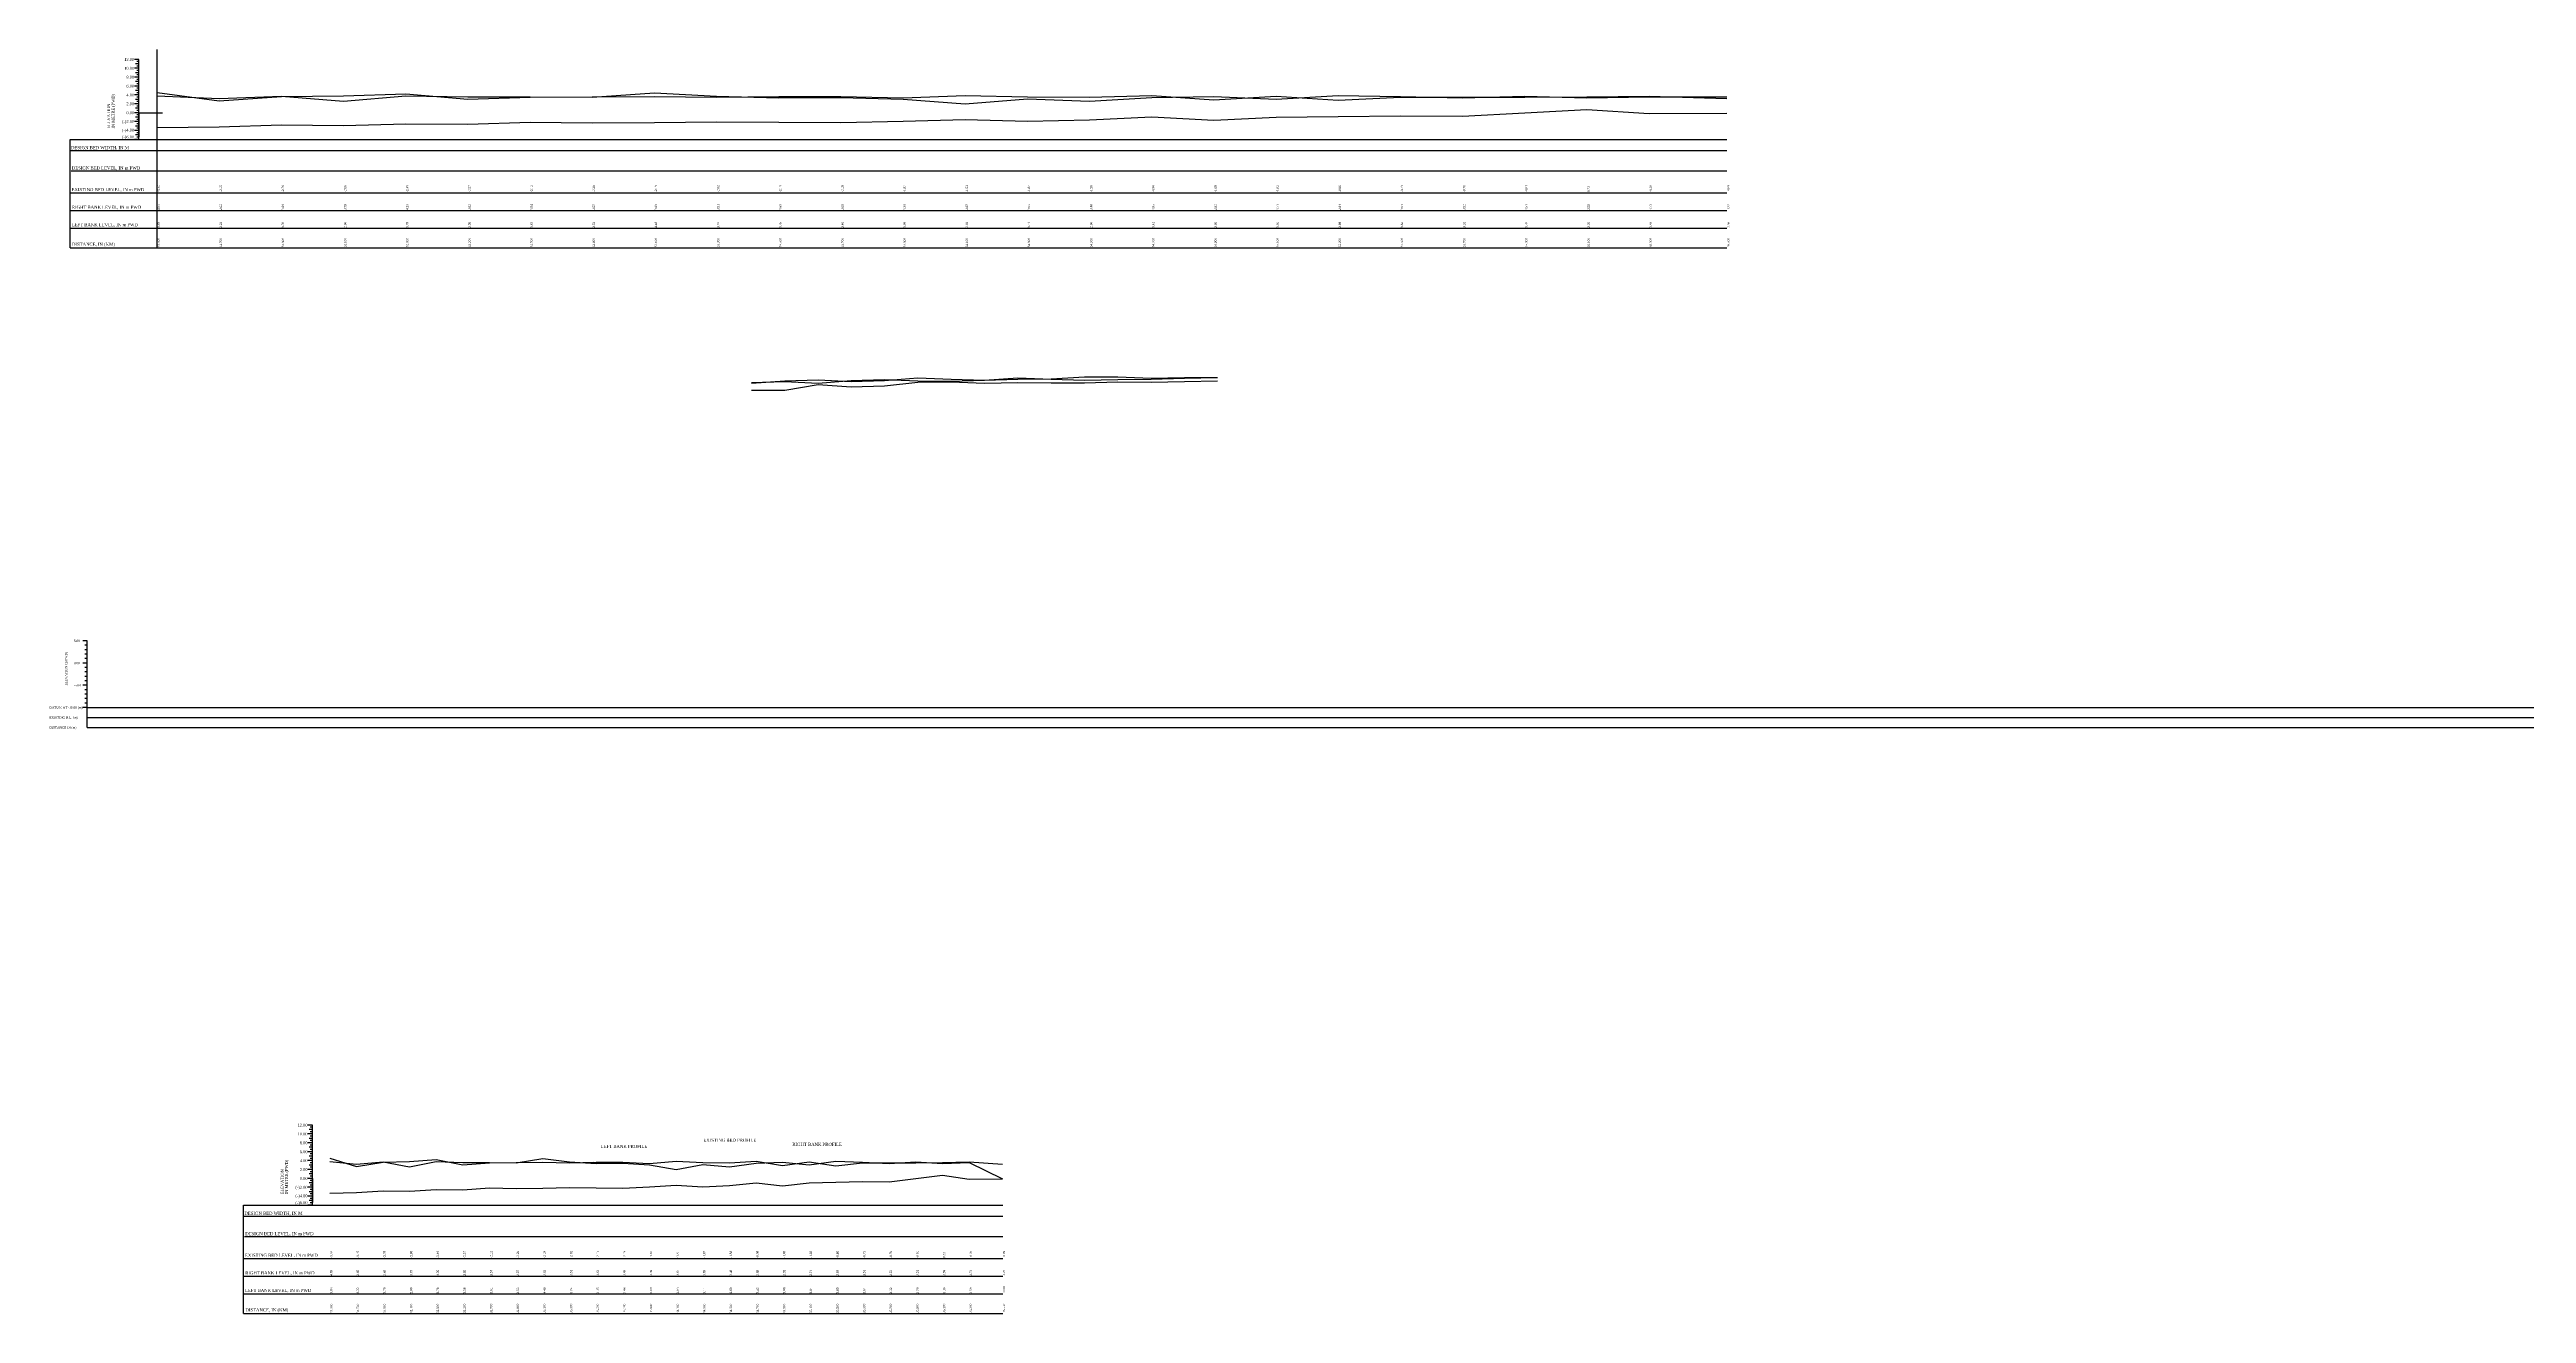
# Model space of a CAD drawing. Header units: metres. Extents: x -148477 to 168932, y -55673 to -2736.
# Drawn here: x -15354 to -14796, y -8624 to -8339 of the extents above; entities that cross this region are included whole.
import ezdxf
from ezdxf.enums import TextEntityAlignment as Align

# ---------------------------------------------------------------- set-up
doc = ezdxf.new("R2010")
doc.units = ezdxf.units.M
doc.styles.add('liza', font='times.ttf', dxfattribs={"height": 2})
doc.styles.get("Standard").update_dxf_attribs({"font": 'times.ttf'})

msp = doc.modelspace()

# ---------------------------------------------------------------- linework, layer by layer
at = {"color": 0, "lineweight": 30}
for p, q in [((-15333.9438, -8341.4221), (-15334.9438, -8341.4221)), ((-15333.9438, -8343.4221), (-15334.9438, -8343.4221)), ((-15333.9438, -8343.4221), (-15334.9438, -8343.4221)), ((-15333.9438, -8343.4221), (-15334.9438, -8343.4221)), ((-15333.9438, -8342.4221), (-15334.6938, -8342.4221)), ((-15333.9438, -8344.4221), (-15334.6938, -8344.4221)), ((-15333.9438, -8341.9221), (-15334.4438, -8341.9221)), ((-15333.9438, -8342.9221), (-15334.4438, -8342.9221)), ((-15333.9438, -8343.9221), (-15334.4438, -8343.9221)), ((-15333.9438, -8359.4221), (-15333.9438, -8341.4221)), ((-15333.9438, -8345.4221), (-15334.9438, -8345.4221)), ((-15333.9438, -8345.4221), (-15334.9438, -8345.4221)), ((-15333.9438, -8347.4221), (-15334.9438, -8347.4221)), ((-15333.9438, -8349.4221), (-15334.9438, -8349.4221)), ((-15333.9438, -8346.4221), (-15334.6938, -8346.4221)), ((-15333.9438, -8346.4221), (-15334.6938, -8346.4221)), ((-15333.9438, -8348.4221), (-15334.6938, -8348.4221)), ((-15333.9438, -8344.9221), (-15334.4438, -8344.9221)), ((-15333.9438, -8345.9221), (-15334.4438, -8345.9221)), ((-15333.9438, -8345.9221), (-15334.4438, -8345.9221)), ((-15333.9438, -8346.9221), (-15334.4438, -8346.9221)), ((-15333.9438, -8347.9221), (-15334.4438, -8347.9221)), ((-15333.9438, -8348.9221), (-15334.4438, -8348.9221)), ((-15333.9438, -8349.9221), (-15334.4438, -8349.9221)), ((-15333.9438, -8351.4221), (-15334.9438, -8351.4221)), ((-15333.9438, -8353.4221), (-15334.9438, -8353.4221)), ((-15333.9438, -8355.4221), (-15334.9438, -8355.4221)), ((-15333.9438, -8350.4221), (-15334.6938, -8350.4221)), ((-15333.9438, -8352.4221), (-15334.6938, -8352.4221)), ((-15333.9438, -8354.4221), (-15334.6938, -8354.4221)), ((-15333.9438, -8350.9221), (-15334.4438, -8350.9221)), ((-15333.9438, -8351.9221), (-15334.4438, -8351.9221)), ((-15333.9438, -8352.9221), (-15334.4438, -8352.9221)), ((-15333.9438, -8353.9221), (-15334.4438, -8353.9221)), ((-15333.9438, -8354.9221), (-15334.4438, -8354.9221)), ((-15349.4438, -8359.4221), (-14976.3752, -8359.4221)), ((-15333.9438, -8357.4221), (-15334.9438, -8357.4221)), ((-15333.9438, -8359.4221), (-15334.9438, -8359.4221)), ((-15333.9438, -8356.4221), (-15334.6938, -8356.4221)), ((-15333.9438, -8358.4221), (-15334.6938, -8358.4221)), ((-15333.9438, -8355.9221), (-15334.4438, -8355.9221)), ((-15333.9438, -8356.9221), (-15334.4438, -8356.9221)), ((-15333.9438, -8357.9221), (-15334.4438, -8357.9221)), ((-15333.9438, -8358.9221), (-15334.4438, -8358.9221)), ((-15349.4438, -8361.9167), (-14976.3752, -8361.9167)), ((-15349.2496, -8366.4692), (-14976.3752, -8366.4692)), ((-15349.4438, -8383.8221), (-14976.3752, -8383.8221)), ((-15294.8911, -8581.3398), (-15295.8911, -8581.3398)), ((-15294.8911, -8583.3398), (-15295.8911, -8583.3398)), ((-15294.8911, -8583.3398), (-15295.8911, -8583.3398)), ((-15294.8911, -8583.3398), (-15295.8911, -8583.3398)), ((-15294.8911, -8582.3398), (-15295.6411, -8582.3398)), ((-15294.8911, -8584.3398), (-15295.6411, -8584.3398)), ((-15294.8911, -8581.8398), (-15295.3911, -8581.8398)), ((-15294.8911, -8582.8398), (-15295.3911, -8582.8398)), ((-15294.8911, -8583.8398), (-15295.3911, -8583.8398)), ((-15294.8911, -8599.3398), (-15294.8911, -8581.3398)), ((-15294.8911, -8585.3398), (-15295.8911, -8585.3398)), ((-15294.8911, -8585.3398), (-15295.8911, -8585.3398)), ((-15294.8911, -8587.3398), (-15295.8911, -8587.3398)), ((-15294.8911, -8589.3398), (-15295.8911, -8589.3398)), ((-15294.8911, -8586.3398), (-15295.6411, -8586.3398)), ((-15294.8911, -8586.3398), (-15295.6411, -8586.3398)), ((-15294.8911, -8588.3398), (-15295.6411, -8588.3398)), ((-15294.8911, -8584.8398), (-15295.3911, -8584.8398)), ((-15294.8911, -8585.8398), (-15295.3911, -8585.8398)), ((-15294.8911, -8585.8398), (-15295.3911, -8585.8398)), ((-15294.8911, -8586.8398), (-15295.3911, -8586.8398)), ((-15294.8911, -8587.8398), (-15295.3911, -8587.8398)), ((-15294.8911, -8588.8398), (-15295.3911, -8588.8398)), ((-15294.8911, -8589.8398), (-15295.3911, -8589.8398)), ((-15294.8911, -8591.3398), (-15295.8911, -8591.3398)), ((-15294.8911, -8593.3398), (-15295.8911, -8593.3398)), ((-15294.8911, -8595.3398), (-15295.8911, -8595.3398)), ((-15294.8911, -8590.3398), (-15295.6411, -8590.3398)), ((-15294.8911, -8592.3398), (-15295.6411, -8592.3398)), ((-15294.8911, -8594.3398), (-15295.6411, -8594.3398)), ((-15294.8911, -8590.8398), (-15295.3911, -8590.8398)), ((-15294.8911, -8591.8398), (-15295.3911, -8591.8398)), ((-15294.8911, -8592.8398), (-15295.3911, -8592.8398)), ((-15294.8911, -8593.8398), (-15295.3911, -8593.8398)), ((-15294.8911, -8594.8398), (-15295.3911, -8594.8398)), ((-15310.3911, -8599.3398), (-15139.4431, -8599.3398)), ((-15294.8911, -8597.3398), (-15295.8911, -8597.3398)), ((-15294.8911, -8599.3398), (-15295.8911, -8599.3398)), ((-15294.8911, -8596.3398), (-15295.6411, -8596.3398)), ((-15294.8911, -8598.3398), (-15295.6411, -8598.3398)), ((-15294.8911, -8595.8398), (-15295.3911, -8595.8398)), ((-15294.8911, -8596.8398), (-15295.3911, -8596.8398)), ((-15294.8911, -8597.8398), (-15295.3911, -8597.8398)), ((-15294.8911, -8598.8398), (-15295.3911, -8598.8398)), ((-15310.3911, -8601.8344), (-15139.4431, -8601.8344)), ((-15310.1969, -8606.3869), (-15139.4431, -8606.3869)), ((-15310.3911, -8623.7398), (-15139.4431, -8623.7398))]:
    msp.add_line(p, q, dxfattribs=at)
at = {"linetype": 'Continuous', "lineweight": -3, "ltscale": 0.5}
for p, q in [((-15329.8752, -8383.8221), (-15329.8752, -8339.1999)), ((-15333.9438, -8353.4221), (-15328.6639, -8353.4221)), ((-15345.6083, -8472.323), (-15346.6083, -8472.323)), ((-15345.6083, -8491.823), (-15345.6083, -8472.323)), ((-15345.6083, -8477.323), (-15346.6083, -8477.323)), ((-15345.6083, -8473.323), (-15346.1083, -8473.323)), ((-15345.6083, -8474.323), (-15346.1083, -8474.323)), ((-15345.6083, -8475.323), (-15346.1083, -8475.323)), ((-15345.6083, -8476.323), (-15346.1083, -8476.323)), ((-15345.6083, -8478.323), (-15346.1083, -8478.323)), ((-15345.6083, -8482.323), (-15346.6083, -8482.323)), ((-15345.6083, -8479.323), (-15346.1083, -8479.323)), ((-15345.6083, -8480.323), (-15346.1083, -8480.323)), ((-15345.6083, -8481.323), (-15346.1083, -8481.323)), ((-15345.6083, -8483.323), (-15346.1083, -8483.323)), ((-15345.6083, -8487.323), (-15346.6083, -8487.323)), ((-15345.6083, -8484.323), (-15346.1083, -8484.323)), ((-15345.6083, -8485.323), (-15346.1083, -8485.323)), ((-15345.6083, -8486.323), (-15346.1083, -8486.323)), ((-15345.6083, -8487.323), (-13878.6083, -8487.323)), ((-15345.6083, -8489.573), (-13878.6083, -8489.573)), ((-15345.6083, -8491.823), (-13878.6083, -8491.823))]:
    msp.add_line(p, q, dxfattribs=at)
at = {"lineweight": 30}
for p, q in [((-15333.9438, -8353.4221), (-15333.9438, -8358.8521)), ((-15349.4438, -8383.8221), (-15349.4438, -8359.4221)), ((-15349.4438, -8371.4221), (-14976.3752, -8371.4221)), ((-15349.4438, -8375.4221), (-14976.3752, -8375.4221)), ((-15349.4438, -8379.4221), (-14976.3752, -8379.4221)), ((-15294.8911, -8593.3398), (-15294.8911, -8598.7698)), ((-15310.3911, -8623.7398), (-15310.3911, -8599.3398)), ((-15310.3911, -8611.3398), (-15139.4431, -8611.3398)), ((-15310.3911, -8615.3398), (-15139.4431, -8615.3398)), ((-15310.3911, -8619.3398), (-15139.4431, -8619.3398))]:
    msp.add_line(p, q, dxfattribs=at)
at = {"color": 0, "lineweight": 30}
for points in [[(-15338.9438, -8357.1221, 0, 0, 0), (-15338.9438, -8349.3754, 0.2767, 0, 0), (-15338.9438, -8348.8221, 0, 0, 0)], [(-15299.8911, -8597.0398, 0, 0, 0), (-15299.8911, -8589.2931, 0.2767, 0, 0), (-15299.8911, -8588.7398, 0, 0, 0)]]:
    msp.add_lwpolyline(points, format="xyseb", dxfattribs=at)
at = {"color": 6, "linetype": 'Continuous', "lineweight": -3, "ltscale": 0.5}
for points in [[(-15329.8752, -8348.8721), (-15315.8752, -8350.7721), (-15301.8752, -8349.7321), (-15287.8752, -8349.6321), (-15273.8752, -8349.1721), (-15259.8752, -8350.3721), (-15245.8752, -8349.8821), (-15231.8752, -8349.8521), (-15217.8752, -8349.7921), (-15203.8752, -8349.9121), (-15189.8752, -8349.7921), (-15175.8752, -8349.7421), (-15161.8752, -8350.0321), (-15147.8752, -8349.5521), (-15133.8752, -8349.8721), (-15119.8752, -8349.9421), (-15105.8752, -8349.5721), (-15091.8752, -8350.5021), (-15077.8752, -8349.7121), (-15063.8752, -8350.5821), (-15049.8752, -8349.9121), (-15035.8752, -8349.9021), (-15021.8752, -8349.9121), (-15007.8752, -8349.8321), (-14993.8752, -8349.6921), (-14976.3752, -8350.2021)], [(-15196.0297, -8414.2719), (-15188.5297, -8413.8079), (-15181.0297, -8413.5619), (-15173.5297, -8413.8989), (-15166.0297, -8413.7209), (-15158.5297, -8413.0839), (-15151.0297, -8413.4119), (-15143.5297, -8413.6299), (-15136.0297, -8413.0739), (-15128.5297, -8413.4039), (-15121.0297, -8413.6019), (-15113.5297, -8413.4719), (-15106.0297, -8413.4279), (-15098.5297, -8413.1649), (-15091.0297, -8413.0459)], [(-15290.9908, -8589.5098), (-15284.9908, -8590.1198), (-15278.9908, -8589.6398), (-15272.9908, -8590.7398), (-15266.9908, -8589.5598), (-15260.9908, -8589.7598), (-15254.9908, -8589.7298), (-15248.9908, -8589.8098), (-15242.9908, -8588.8598), (-15236.9908, -8589.5998), (-15230.9908, -8589.9898), (-15224.9908, -8589.8798), (-15218.9908, -8590.2498), (-15212.9908, -8591.3098), (-15206.9908, -8590.2298), (-15200.9908, -8590.7398), (-15194.9908, -8589.9198), (-15188.9908, -8589.6798), (-15182.9908, -8590.2998), (-15176.9908, -8589.4498), (-15170.9908, -8589.6998), (-15164.9908, -8590.0198), (-15158.9908, -8589.6398), (-15152.9908, -8589.9798), (-15146.9908, -8589.7498), (-15139.4908, -8593.4278)]]:
    msp.add_lwpolyline(points, dxfattribs=at)
at = {"color": 2, "linetype": 'Continuous', "lineweight": -3, "ltscale": 0.5}
for points in [[(-15329.8752, -8349.5921), (-15315.8752, -8350.2021), (-15301.8752, -8349.7221), (-15287.8752, -8350.8221), (-15273.8752, -8349.6421), (-15259.8752, -8349.8421), (-15245.8752, -8349.8121), (-15231.8752, -8349.8921), (-15217.8752, -8348.9421), (-15203.8752, -8349.6821), (-15189.8752, -8350.0721), (-15175.8752, -8349.9621), (-15161.8752, -8350.3321), (-15147.8752, -8351.3921), (-15133.8752, -8350.3121), (-15119.8752, -8350.8221), (-15105.8752, -8350.0021), (-15091.8752, -8349.7621), (-15077.8752, -8350.3821), (-15063.8752, -8349.5321), (-15049.8752, -8349.7821), (-15035.8752, -8350.1021), (-15021.8752, -8349.7221), (-15007.8752, -8350.0621), (-14993.8752, -8349.8321), (-14976.3752, -8349.8621)], [(-15196.0297, -8414.1519), (-15188.5297, -8413.9019), (-15181.0297, -8414.2949), (-15173.5297, -8413.7089), (-15166.0297, -8413.4519), (-15158.5297, -8413.7939), (-15151.0297, -8413.8319), (-15143.5297, -8413.6319), (-15136.0297, -8413.3939), (-15128.5297, -8413.3639), (-15121.0297, -8412.9109), (-15113.5297, -8412.9019), (-15106.0297, -8413.2119), (-15098.5297, -8413.0549), (-15091.0297, -8413.0659)], [(-15290.9908, -8588.7898), (-15284.9908, -8590.6898), (-15278.9908, -8589.6498), (-15272.9908, -8589.5498), (-15266.9908, -8589.0898), (-15260.9908, -8590.2898), (-15254.9908, -8589.7998), (-15248.9908, -8589.7698), (-15242.9908, -8589.7098), (-15236.9908, -8589.8298), (-15230.9908, -8589.7098), (-15224.9908, -8589.6598), (-15218.9908, -8589.9498), (-15212.9908, -8589.4698), (-15206.9908, -8589.7898), (-15200.9908, -8589.8598), (-15194.9908, -8589.4898), (-15188.9908, -8590.4198), (-15182.9908, -8589.6298), (-15176.9908, -8590.4998), (-15170.9908, -8589.8298), (-15164.9908, -8589.8198), (-15158.9908, -8589.8298), (-15152.9908, -8589.7498), (-15146.9908, -8589.6098), (-15139.4908, -8590.1198)]]:
    msp.add_lwpolyline(points, dxfattribs=at)
at = {"color": 3, "linetype": 'Continuous', "lineweight": -3, "ltscale": 0.5}
for points in [[(-15329.8752, -8356.7621), (-15315.8752, -8356.5721), (-15301.8752, -8356.1821), (-15287.8752, -8356.2821), (-15273.8752, -8355.9121), (-15259.8752, -8355.9921), (-15245.8752, -8355.5421), (-15231.8752, -8355.7021), (-15217.8752, -8355.6121), (-15203.8752, -8355.4421), (-15189.8752, -8355.5521), (-15175.8752, -8355.6121), (-15161.8752, -8355.2921), (-15147.8752, -8354.9321), (-15133.8752, -8355.2921), (-15119.8752, -8355.0021), (-15105.8752, -8354.3821), (-15091.8752, -8355.1121), (-15077.8752, -8354.4421), (-15063.8752, -8354.2821), (-15049.8752, -8354.1521), (-15035.8752, -8354.2021), (-15021.8752, -8353.4291), (-15007.8752, -8352.6921), (-14993.8752, -8353.6221), (-14976.3752, -8353.5101)], [(-15196.0297, -8415.8959), (-15188.5297, -8415.8779), (-15181.0297, -8414.6349), (-15173.5297, -8415.0989), (-15166.0297, -8414.9109), (-15158.5297, -8414.0619), (-15151.0297, -8413.9799), (-15143.5297, -8414.3099), (-15136.0297, -8414.1639), (-15128.5297, -8414.2439), (-15121.0297, -8414.2009), (-15113.5297, -8413.9919), (-15106.0297, -8414.1179), (-15098.5297, -8413.9549), (-15091.0297, -8413.7959)], [(-15290.9908, -8596.6798), (-15284.9908, -8596.4898), (-15278.9908, -8596.0998), (-15272.9908, -8596.1998), (-15266.9908, -8595.8298), (-15260.9908, -8595.9098), (-15254.9908, -8595.4598), (-15248.9908, -8595.6198), (-15242.9908, -8595.5298), (-15236.9908, -8595.3598), (-15230.9908, -8595.4698), (-15224.9908, -8595.5298), (-15218.9908, -8595.2098), (-15212.9908, -8594.8498), (-15206.9908, -8595.2098), (-15200.9908, -8594.9198), (-15194.9908, -8594.2998), (-15188.9908, -8595.0298), (-15182.9908, -8594.3598), (-15176.9908, -8594.1998), (-15170.9908, -8594.0698), (-15164.9908, -8594.1198), (-15158.9908, -8593.3468), (-15152.9908, -8592.6098), (-15146.9908, -8593.5398), (-15139.4908, -8593.4278)]]:
    msp.add_lwpolyline(points, dxfattribs=at)
at = {"color": 2, "lineweight": 30}
msp.add_lwpolyline([(-15230.0087, -8586.1646, 0, 0, 0), (-15230.7137, -8586.1642, 0, 0, 0), (-15231.268, -8588.5139, 0.2996, 0, 0), (-15231.5448, -8589.5958, 0, 0, 0)], format="xyseb", dxfattribs=at)
at = {"color": 4, "lineweight": 30}
msp.add_lwpolyline([(-15206.9922, -8584.7906, 0, 0, 0), (-15207.8641, -8584.7714, 0, 0, 0), (-15209.5382, -8593.0801, 0.2996, 0, 0), (-15209.9362, -8594.9676, 0, 0, 0)], format="xyseb", dxfattribs=at)
at = {"color": 6, "lineweight": 30}
msp.add_lwpolyline([(-15186.9949, -8585.6988, 0, 0, 0), (-15188.1511, -8585.705, 0, 0, 0), (-15188.7707, -8588.6962, 0.2996, 0, 0), (-15188.9998, -8589.8316, 0, 0, 0)], format="xyseb", dxfattribs=at)

# ---------------------------------------------------------------- texts
at = {"color": 0, "lineweight": 30}
for s, p in [('12.00', (-15335.0438, -8341.7471)), ('10.00', (-15335.0438, -8343.7471)), ('4.00', (-15335.0438, -8349.7471)), ('8.00', (-15335.0438, -8345.7471)), ('6.00', (-15335.0438, -8347.7471)), ('(-)2.00', (-15335.0438, -8355.7471)), ('0.00', (-15335.0438, -8353.7471)), ('2.00', (-15335.0438, -8351.7471)), ('(-)4.00', (-15335.0438, -8357.6721)), ('(-)6.00', (-15335.0438, -8359.2064)), ('12.00', (-15295.9911, -8581.6648)), ('10.00', (-15295.9911, -8583.6648)), ('4.00', (-15295.9911, -8589.6648)), ('8.00', (-15295.9911, -8585.6648)), ('6.00', (-15295.9911, -8587.6648)), ('(-)2.00', (-15295.9911, -8595.6648)), ('0.00', (-15295.9911, -8593.6648)), ('2.00', (-15295.9911, -8591.6648)), ('(-)4.00', (-15295.9911, -8597.5898)), ('(-)6.00', (-15295.9911, -8599.1241))]:
    msp.add_text(s, height=0.65, dxfattribs=at).set_placement(p, align=Align.RIGHT)
for s, p in [('IN METRE (PWD)', (-15339.4438, -8356.9921)), ('ELEVATION', (-15340.4438, -8356.9921)), ('IN METRE (PWD)', (-15300.3911, -8596.9098)), ('ELEVATION', (-15301.3911, -8596.9098))]:
    msp.add_text(s, height=0.65, rotation=90, dxfattribs=at).set_placement(p)
at = {"color": 0, "lineweight": 30, "char_height": 0.7, "attachment_point": 1}
for s, insert in [('DESIGN BED WIDTH, IN M', (-15349.246, -8360.928)), ('DESIGN BED LEVEL, IN m PWD', (-15349.0553, -8365.5164)), ('EXISTING BED LEVEL, IN m PWD', (-15349.126, -8370.3649)), ('RIGHT BANK LEVEL, IN m PWD', (-15349.0712, -8374.3399)), ('LEFT BANK LEVEL, IN m PWD', (-15349.094, -8378.2896)), ('DISTANCE, IN (KM)', (-15349.0157, -8382.6827)), ('DESIGN BED WIDTH, IN M', (-15310.1933, -8600.8457)), ('DESIGN BED LEVEL, IN m PWD', (-15310.0026, -8605.4341)), ('EXISTING BED LEVEL, IN m PWD', (-15310.0734, -8610.2826)), ('RIGHT BANK LEVEL, IN m PWD', (-15310.0185, -8614.2576)), ('LEFT BANK LEVEL, IN m PWD', (-15310.0413, -8618.2073)), ('DISTANCE, IN (KM)', (-15309.963, -8622.6004))]:
    msp.add_mtext(s, dxfattribs=dict(at, insert=insert))
at = {"linetype": 'Continuous', "lineweight": -3, "ltscale": 0.5, "char_height": 0.5, "attachment_point": 1, "rotation": 90, "style": 'liza'}
for s, insert, width in [('-3.34', (-15329.7752, -8371.3221), 2.15), ('-3.15', (-15315.7752, -8371.3221), 2.15), ('-2.76', (-15301.7752, -8371.3221), 2.15), ('-2.86', (-15287.7752, -8371.3221), 2.15), ('-2.49', (-15273.7752, -8371.3221), 2.15), ('-2.57', (-15259.7752, -8371.3221), 2.15), ('-2.12', (-15245.7752, -8371.3221), 2.15), ('-2.28', (-15231.7752, -8371.3221), 2.15), ('-2.19', (-15217.7752, -8371.3221), 2.15), ('-2.02', (-15203.7752, -8371.3221), 2.15), ('-2.13', (-15189.7752, -8371.3221), 2.15), ('-2.19', (-15175.7752, -8371.3221), 2.15), ('-1.87', (-15161.7752, -8371.3221), 2.15), ('-1.51', (-15147.7752, -8371.3221), 2.15), ('-1.87', (-15133.7752, -8371.3221), 2.15), ('-1.58', (-15119.7752, -8371.3221), 2.15), ('-0.96', (-15105.7752, -8371.3221), 2.15), ('-1.69', (-15091.7752, -8371.3221), 2.15), ('-1.02', (-15077.7752, -8371.3221), 2.15), ('-0.86', (-15063.7752, -8371.3221), 2.15), ('-0.73', (-15049.7752, -8371.3221), 2.15), ('-0.78', (-15035.7752, -8371.3221), 2.15), ('-0.01', (-15021.7752, -8371.3221), 2.15), ('0.73', (-15007.7752, -8371.3221), 2.15), ('-0.20', (-14993.7752, -8371.3221), 2.15), ('-0.09', (-14976.2752, -8371.3221), 2.15), ('3.83', (-15329.7752, -8379.3221), 2.15), ('4.55', (-15329.7752, -8375.3221), 2.15), ('2.65', (-15315.7752, -8375.3221), 2.15), ('3.22', (-15315.7752, -8379.3221), 2.15), ('3.70', (-15301.7752, -8379.3221), 2.15), ('3.69', (-15301.7752, -8375.3221), 2.15), ('2.60', (-15287.7752, -8379.3221), 2.15), ('3.79', (-15287.7752, -8375.3221), 2.15), ('3.78', (-15273.7752, -8379.3221), 2.15), ('4.25', (-15273.7752, -8375.3221), 2.15), ('3.05', (-15259.7752, -8375.3221), 2.15), ('3.58', (-15259.7752, -8379.3221), 2.15), ('3.54', (-15245.7752, -8375.3221), 2.15), ('3.61', (-15245.7752, -8379.3221), 2.15), ('3.57', (-15231.7752, -8375.3221), 2.15), ('3.53', (-15231.7752, -8379.3221), 2.15), ('4.48', (-15217.7752, -8379.3221), 2.15), ('3.63', (-15217.7752, -8375.3221), 2.15), ('3.51', (-15203.7752, -8375.3221), 2.15), ('3.74', (-15203.7752, -8379.3221), 2.15), ('3.63', (-15189.7752, -8375.3221), 2.15), ('3.35', (-15189.7752, -8379.3221), 2.15), ('3.68', (-15175.7752, -8375.3221), 2.15), ('3.46', (-15175.7752, -8379.3221), 2.15), ('3.09', (-15161.7752, -8379.3221), 2.15), ('3.39', (-15161.7752, -8375.3221), 2.15), ('3.87', (-15147.7752, -8375.3221), 2.15), ('2.03', (-15147.7752, -8379.3221), 2.15), ('3.55', (-15133.7752, -8375.3221), 2.15), ('3.11', (-15133.7752, -8379.3221), 2.15), ('3.48', (-15119.7752, -8375.3221), 2.15), ('2.60', (-15119.7752, -8379.3221), 2.15), ('3.85', (-15105.7752, -8375.3221), 2.15), ('3.42', (-15105.7752, -8379.3221), 2.15), ('2.92', (-15091.7752, -8375.3221), 2.15), ('3.66', (-15091.7752, -8379.3221), 2.15), ('3.04', (-15077.7752, -8379.3221), 2.15), ('3.71', (-15077.7752, -8375.3221), 2.15), ('2.84', (-15063.7752, -8375.3221), 2.15), ('3.89', (-15063.7752, -8379.3221), 2.15), ('3.51', (-15049.7752, -8375.3221), 2.15), ('3.64', (-15049.7752, -8379.3221), 2.15), ('3.52', (-15035.7752, -8375.3221), 2.15), ('3.32', (-15035.7752, -8379.3221), 2.15), ('3.70', (-15021.7752, -8379.3221), 2.15), ('3.51', (-15021.7752, -8375.3221), 2.15), ('3.59', (-15007.7752, -8375.3221), 2.15), ('3.36', (-15007.7752, -8379.3221), 2.15), ('3.73', (-14993.7752, -8375.3221), 2.15), ('3.59', (-14993.7752, -8379.3221), 2.15), ('3.22', (-14976.2752, -8375.3221), 2.15), ('3.56', (-14976.2752, -8379.3221), 2.15), ('31.500', (-15329.7752, -8383.7221), 2.15), ('31.700', (-15315.7752, -8383.7221), 2.15), ('31.900', (-15301.7752, -8383.7221), 2.15), ('32.100', (-15287.7752, -8383.7221), 2.15), ('32.300', (-15273.7752, -8383.7221), 2.15), ('32.500', (-15259.7752, -8383.7221), 2.15), ('32.700', (-15245.7752, -8383.7221), 2.15), ('32.900', (-15231.7752, -8383.7221), 2.15), ('33.100', (-15217.7752, -8383.7221), 2.15), ('33.300', (-15203.7752, -8383.7221), 2.15), ('33.500', (-15189.7752, -8383.7221), 2.15), ('33.700', (-15175.7752, -8383.7221), 2.15), ('33.900', (-15161.7752, -8383.7221), 2.15), ('34.100', (-15147.7752, -8383.7221), 2.15), ('34.300', (-15133.7752, -8383.7221), 2.15), ('34.500', (-15119.7752, -8383.7221), 2.15), ('34.700', (-15105.7752, -8383.7221), 2.15), ('34.900', (-15091.7752, -8383.7221), 2.15), ('35.100', (-15077.7752, -8383.7221), 2.15), ('35.300', (-15063.7752, -8383.7221), 2.15), ('35.500', (-15049.7752, -8383.7221), 2.15), ('35.700', (-15035.7752, -8383.7221), 2.15), ('35.900', (-15021.7752, -8383.7221), 2.15), ('36.100', (-15007.7752, -8383.7221), 2.15), ('36.300', (-14993.7752, -8383.7221), 2.15), ('36.500', (-14976.2752, -8383.7221), 2.15), ('ELEVATION (m PWD)', (-15350.6083, -8482.323), 10), ('-3.34', (-15290.8908, -8611.2398), 2.15), ('-3.15', (-15284.8908, -8611.2398), 2.15), ('-2.76', (-15278.8908, -8611.2398), 2.15), ('-2.86', (-15272.8908, -8611.2398), 2.15), ('-2.49', (-15266.8908, -8611.2398), 2.15), ('-2.57', (-15260.8908, -8611.2398), 2.15), ('-2.12', (-15254.8908, -8611.2398), 2.15), ('-2.28', (-15248.8908, -8611.2398), 2.15), ('-2.19', (-15242.8908, -8611.2398), 2.15), ('-2.02', (-15236.8908, -8611.2398), 2.15), ('-2.13', (-15230.8908, -8611.2398), 2.15), ('-2.19', (-15224.8908, -8611.2398), 2.15), ('-1.87', (-15218.8908, -8611.2398), 2.15), ('-1.51', (-15212.8908, -8611.2398), 2.15), ('-1.87', (-15206.8908, -8611.2398), 2.15), ('-1.58', (-15200.8908, -8611.2398), 2.15), ('-0.96', (-15194.8908, -8611.2398), 2.15), ('-1.69', (-15188.8908, -8611.2398), 2.15), ('-1.02', (-15182.8908, -8611.2398), 2.15), ('-0.86', (-15176.8908, -8611.2398), 2.15), ('-0.73', (-15170.8908, -8611.2398), 2.15), ('-0.78', (-15164.8908, -8611.2398), 2.15), ('-0.01', (-15158.8908, -8611.2398), 2.15), ('0.73', (-15152.8908, -8611.2398), 2.15), ('-0.20', (-15146.8908, -8611.2398), 2.15), ('-0.09', (-15139.3908, -8611.2398), 2.15), ('3.83', (-15290.8908, -8619.2398), 2.15), ('4.55', (-15290.8908, -8615.2398), 2.15), ('2.65', (-15284.8908, -8615.2398), 2.15), ('3.22', (-15284.8908, -8619.2398), 2.15), ('3.70', (-15278.8908, -8619.2398), 2.15), ('3.69', (-15278.8908, -8615.2398), 2.15), ('2.60', (-15272.8908, -8619.2398), 2.15), ('3.79', (-15272.8908, -8615.2398), 2.15), ('3.78', (-15266.8908, -8619.2398), 2.15), ('4.25', (-15266.8908, -8615.2398), 2.15), ('3.05', (-15260.8908, -8615.2398), 2.15), ('3.58', (-15260.8908, -8619.2398), 2.15), ('3.54', (-15254.8908, -8615.2398), 2.15), ('3.61', (-15254.8908, -8619.2398), 2.15), ('3.57', (-15248.8908, -8615.2398), 2.15), ('3.53', (-15248.8908, -8619.2398), 2.15), ('4.48', (-15242.8908, -8619.2398), 2.15), ('3.63', (-15242.8908, -8615.2398), 2.15), ('3.51', (-15236.8908, -8615.2398), 2.15), ('3.74', (-15236.8908, -8619.2398), 2.15), ('3.63', (-15230.8908, -8615.2398), 2.15), ('3.35', (-15230.8908, -8619.2398), 2.15), ('3.68', (-15224.8908, -8615.2398), 2.15), ('3.46', (-15224.8908, -8619.2398), 2.15), ('3.09', (-15218.8908, -8619.2398), 2.15), ('3.39', (-15218.8908, -8615.2398), 2.15), ('3.87', (-15212.8908, -8615.2398), 2.15), ('2.03', (-15212.8908, -8619.2398), 2.15), ('3.55', (-15206.8908, -8615.2398), 2.15), ('3.11', (-15206.8908, -8619.2398), 2.15), ('3.48', (-15200.8908, -8615.2398), 2.15), ('2.60', (-15200.8908, -8619.2398), 2.15), ('3.85', (-15194.8908, -8615.2398), 2.15), ('3.42', (-15194.8908, -8619.2398), 2.15), ('2.92', (-15188.8908, -8615.2398), 2.15), ('3.66', (-15188.8908, -8619.2398), 2.15), ('3.04', (-15182.8908, -8619.2398), 2.15), ('3.71', (-15182.8908, -8615.2398), 2.15), ('2.84', (-15176.8908, -8615.2398), 2.15), ('3.89', (-15176.8908, -8619.2398), 2.15), ('3.51', (-15170.8908, -8615.2398), 2.15), ('3.64', (-15170.8908, -8619.2398), 2.15), ('3.52', (-15164.8908, -8615.2398), 2.15), ('3.32', (-15164.8908, -8619.2398), 2.15), ('3.70', (-15158.8908, -8619.2398), 2.15), ('3.51', (-15158.8908, -8615.2398), 2.15), ('3.59', (-15152.8908, -8615.2398), 2.15), ('3.36', (-15152.8908, -8619.2398), 2.15), ('3.73', (-15146.8908, -8615.2398), 2.15), ('3.59', (-15146.8908, -8619.2398), 2.15), ('-0.09', (-15139.3908, -8619.2398), 2.15), ('3.22', (-15139.3908, -8615.2398), 2.15), ('31.500', (-15290.8908, -8623.6398), 2.15), ('31.700', (-15284.8908, -8623.6398), 2.15), ('31.900', (-15278.8908, -8623.6398), 2.15), ('32.100', (-15272.8908, -8623.6398), 2.15), ('32.300', (-15266.8908, -8623.6398), 2.15), ('32.500', (-15260.8908, -8623.6398), 2.15), ('32.700', (-15254.8908, -8623.6398), 2.15), ('32.900', (-15248.8908, -8623.6398), 2.15), ('33.100', (-15242.8908, -8623.6398), 2.15), ('33.300', (-15236.8908, -8623.6398), 2.15), ('33.500', (-15230.8908, -8623.6398), 2.15), ('33.700', (-15224.8908, -8623.6398), 2.15), ('33.900', (-15218.8908, -8623.6398), 2.15), ('34.100', (-15212.8908, -8623.6398), 2.15), ('34.300', (-15206.8908, -8623.6398), 2.15), ('\\pt0.5;34.500', (-15200.8908, -8623.6398), 2.15), ('34.700', (-15194.8908, -8623.6398), 2.15), ('34.900', (-15188.8908, -8623.6398), 2.15), ('35.100', (-15182.8908, -8623.6398), 2.15), ('35.300', (-15176.8908, -8623.6398), 2.15), ('35.500', (-15170.8908, -8623.6398), 2.15), ('35.700', (-15164.8908, -8623.6398), 2.15), ('35.900', (-15158.8908, -8623.6398), 2.15), ('36.100', (-15152.8908, -8623.6398), 2.15), ('36.300', (-15146.8908, -8623.6398), 2.15), ('36.550', (-15139.3908, -8623.6398), 2.15)]:
    msp.add_mtext(s, dxfattribs=dict(at, insert=insert, width=width))
at = {"linetype": 'Continuous', "lineweight": -3, "ltscale": 0.5, "char_height": 0.5, "attachment_point": 1, "style": 'liza'}
for s, insert, width in [('5.00', (-15348.6083, -8472.073), 2), ('0.00', (-15348.6083, -8477.073), 2), ('-5.00', (-15348.6083, -8482.073), 2), ('DATUM AT -10.00 (m)', (-15354.1083, -8487.073), 7.5), ('EXISTING R.L. (m)', (-15354.1083, -8489.323), 7.5), ('DISTANCE IN (m)', (-15354.1083, -8491.573), 7.5)]:
    msp.add_mtext(s, dxfattribs=dict(at, insert=insert, width=width))
at = {"color": 4, "lineweight": 30, "insert": (-15206.8606, -8584.3752), "char_height": 0.7, "attachment_point": 1}
msp.add_mtext('EXISTING BED PROFILE', dxfattribs=at)
at = {"color": 2, "lineweight": 30, "insert": (-15229.9438, -8585.7884), "char_height": 0.7, "attachment_point": 1}
msp.add_mtext('LEFT BANK PROFILE', dxfattribs=at)
at = {"color": 6, "lineweight": 30, "insert": (-15186.8156, -8585.3165), "char_height": 0.7, "attachment_point": 1}
msp.add_mtext('RIGHT BANK PROFILE', dxfattribs=at)

doc.saveas('drawing.dxf')
